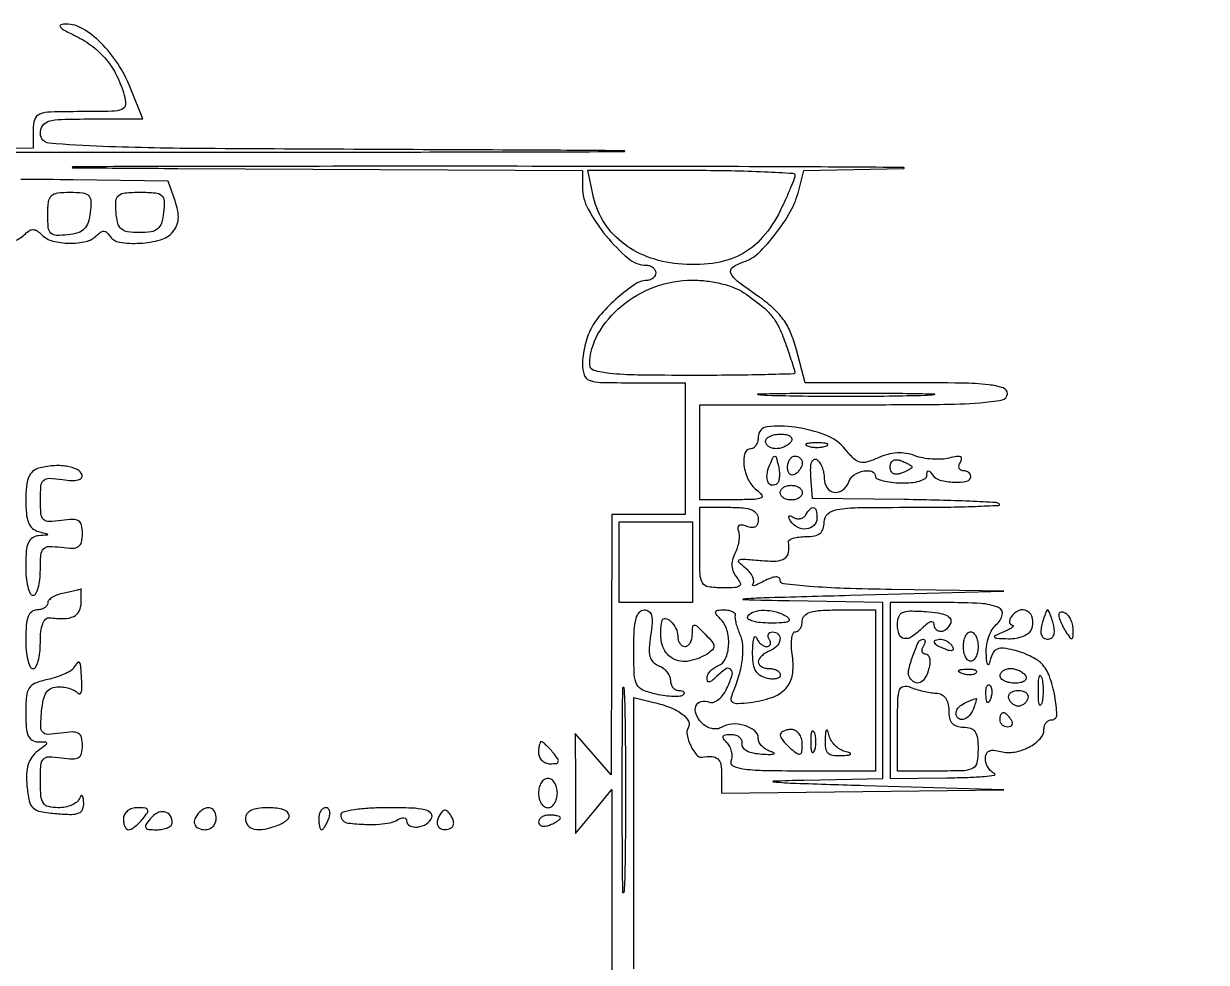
# Model space of a CAD drawing. Extents: x 23 to 255, y 40 to 184.
# Drawn here: x 138.64 to 152.29, y 148.46 to 159.3 of the extents above; entities that cross this region are included whole.
import ezdxf

# ---------------------------------------------------------------- set-up
doc = ezdxf.new("R2010")
doc.units = 0
doc.header["$MEASUREMENT"] = 0

msp = doc.modelspace()

# ---------------------------------------------------------------- linework, layer by layer
for points in [[(207.919475, 175.632891, 0.000007), (191.762556, 175.634099, 0.00002), (173.0434, 175.634494, 0.000013), (151.49745, 175.633531), (95.9364, 175.6296)], [(137.229205, 157.821132, 0.000216), (140.6052, 157.819778, 0.000182), (143.956262, 157.821099, 0.001307), (145.573467, 157.826552, 0.991955), (145.573483, 157.834049, 0.001536), (144.39105, 157.842439, -0.000407), (140.734282, 157.860126, -0.007167), (139.550372, 157.883789, -0.01407), (138.9298, 157.922598, -0.387921), (138.8286, 158.033408, -0.143404), (138.854995, 158.123546, -0.18285), (138.923956, 158.174822, -0.062882), (139.071191, 158.197384, -0.006614), (139.420115, 158.202), (140.01163, 158.202), (139.868933, 158.558635, 0.048459), (139.722622, 158.84143, 0.053783), (139.528892, 159.080139, 0.060871), (139.318797, 159.243189, 0.134293), (139.1247, 159.2972, 0.07327), (139.065392, 159.28873, 0.535892), (139.058414, 159.266073, 0.097819), (139.105463, 159.227191, 0.009451), (139.237735, 159.158879, -0.047444), (139.434876, 159.037293, -0.058875), (139.590228, 158.888132, -0.057438), (139.709309, 158.703715, -0.042169), (139.798392, 158.47695, -0.087078), (139.81113, 158.367934, -0.295375), (139.770801, 158.312833, -0.086174), (139.655198, 158.290284, -0.00518), (139.299601, 158.2866, 0.006269), (138.947097, 158.28218, 0.084518), (138.820942, 158.257432, 0.226564), (138.763396, 158.197229, 0.079477), (138.744, 158.07598), (138.744, 157.86536), (135.00045, 157.842427, 0.924117)], [(145.6812, 148.3884), (145.6812, 149.955112), (145.6812, 151.521824), (145.91385, 151.466247, -0.034209), (146.103938, 151.406844, -0.06723), (146.242278, 151.330273, -0.110883), (146.31267, 151.2484, -0.266786), (146.31019, 151.171284, 0.195981), (146.29652, 151.08995, 0.056428), (146.339085, 150.966994, 0.057358), (146.406047, 150.860331, 0.263484), (146.471355, 150.83422, -0.044665), (146.587092, 150.839506, -0.174891), (146.652221, 150.812741, -0.169093), (146.68654, 150.74986, -0.041166), (146.6964, 150.6303), (146.6964, 150.4188), (148.32495, 150.437119), (149.9535, 150.455437), (148.3461, 150.5034, -0.00085), (147.549847, 150.528514, -0.015364), (147.295479, 150.544805, -0.933085), (147.295826, 150.558427, -0.005897), (147.64815, 150.569681), (148.5576, 150.588), (148.5576, 151.6032), (148.5576, 152.6184), (147.47895, 152.636952, -0.002376), (146.948722, 152.648592, -0.941234), (146.9483, 152.661059, -0.016432), (147.182232, 152.675461, -0.000475), (148.1769, 152.703), (149.9535, 152.750497), (148.66335, 152.769048, -0.004852), (148.112656, 152.782312, -0.012073), (147.710405, 152.805641, -0.007356), (147.409235, 152.834882, -0.381921), (147.3732, 152.875177, 0.232724), (147.358808, 152.904422, 0.181017), (147.324462, 152.914972, 0.080482), (147.26577, 152.901802, 0.024599), (147.18285, 152.863717, -0.01267), (147.113315, 152.829749, -0.04525), (147.066667, 152.81332, -0.313342), (147.053677, 152.818197, -0.352479), (147.054635, 152.831226, 0.204538), (147.067119, 152.865679, 0.093525), (147.055414, 152.913021, 0.069425), (147.021644, 152.965997, 0.046397), (146.970035, 153.016234, -0.027522), (146.895687, 153.083337, -0.505514), (146.89988, 153.110249, -0.138751), (146.950384, 153.120719, -0.00547), (147.14055, 153.105036, 0.027726), (147.325871, 153.098031, 0.139822), (147.423987, 153.127898, 0.215505), (147.468308, 153.1966, 0.076404), (147.467818, 153.31635, -0.299249), (147.478846, 153.340719, -0.064902), (147.522871, 153.361162, -0.047809), (147.588958, 153.375216, -0.028507), (147.6693, 153.3798, 0.044917), (147.769362, 153.388807, 0.124434), (147.833213, 153.41787, 0.149477), (147.868739, 153.469877, 0.07578), (147.8808, 153.549, -0.214584), (147.922753, 153.642253, -0.141522), (148.030613, 153.693573, -0.037818), (148.268955, 153.71444, -0.002932), (148.9101, 153.7182, 0.003492), (149.302196, 153.720938, 0.006164), (149.625795, 153.729449, 0.002158), (149.895122, 153.74102, 0.651224), (149.901107, 153.756493, 0.185195), (149.865767, 153.772239, 0.001584), (149.563192, 153.787304, 0.005274), (149.212955, 153.799929, 0.003342), (148.80453, 153.807608), (147.746247, 153.82043), (147.727114, 154.071526, -0.025234), (147.72453, 154.172455, -0.075934), (147.736589, 154.240087, -0.184457), (147.761325, 154.269887, -0.273189), (147.794391, 154.269218, -0.109683), (147.827527, 154.236953, -0.050606), (147.855417, 154.183266, -0.046736), (147.874398, 154.118381, -0.047831), (147.8808, 154.051607, 0.147595), (147.91347, 153.943344, 0.216859), (147.996533, 153.891552, 0.202591), (148.0949, 153.918706, 0.134626), (148.165194, 154.0143, -0.155382), (148.228269, 154.09315, -0.099018), (148.337805, 154.138226, -0.136516), (148.433644, 154.130702, -0.315123), (148.473, 154.074457, 0.302774), (148.490598, 154.048061, 0.036988), (148.559979, 154.025003, 0.033859), (148.655618, 154.007676, 0.021224), (148.7691, 153.999824, 0.029153), (148.885131, 154.003498, 0.049396), (148.980527, 154.021711, 0.066258), (149.045487, 154.050696, 0.256745), (149.066495, 154.087717, -0.040018), (149.070201, 154.127226, -0.337848), (149.082516, 154.138599, -0.243076), (149.100976, 154.131164, -0.026406), (149.129945, 154.093702, 0.178175), (149.216781, 154.032661, 0.054362), (149.378133, 154.008039, 0.059058), (149.527128, 154.019258, 0.358711), (149.5728, 154.074729, 0.133764), (149.565895, 154.100077, 0.100481), (149.546482, 154.121674, 0.087379), (149.517443, 154.136206, 0.072548), (149.483207, 154.1412, -0.133224), (149.454061, 154.149106, -0.190361), (149.437711, 154.169966, -0.14289), (149.437561, 154.201644, -0.068717), (149.454136, 154.239126, 0.110418), (149.467935, 154.278941, 0.346515), (149.454029, 154.301448, 0.130671), (149.409061, 154.305522, 0.021567), (149.32315, 154.286972, -0.051134), (149.235103, 154.273341, -0.029962), (149.128337, 154.274247, -0.029709), (149.020507, 154.288103, -0.04406), (148.928885, 154.313979, 0.052395), (148.826857, 154.340971, 0.052468), (148.721495, 154.346148, 0.050528), (148.613841, 154.329137, 0.042485), (148.505027, 154.290326, -0.033626), (148.376475, 154.241894, -0.137504), (148.293894, 154.240261, -0.130706), (148.220163, 154.281838, -0.029195), (148.121987, 154.389568, 0.132142), (147.900818, 154.549938, 0.055769), (147.54271, 154.642597, 0.063746), (147.221718, 154.647235, 0.381528), (147.1194, 154.532664, -0.059553), (147.113107, 154.480017, -0.078438), (147.094549, 154.435439, -0.096778), (147.067068, 154.405583, -0.1598), (147.0348, 154.395, 0.333756), (146.964668, 154.342318, 0.10418), (146.954224, 154.202687, 0.078401), (147.003671, 154.036643, 0.119458), (147.09825, 153.920567, -0.061486), (147.16011, 153.860328, -0.489536), (147.152136, 153.826965, -0.099279), (147.077909, 153.809759, -0.005794), (146.84445, 153.805491), (146.4426, 153.8028), (146.4426, 154.3527), (146.4426, 154.9026), (148.2192, 154.9026, 0.002063), (149.212152, 154.906697, 0.015765), (149.67855, 154.925261, 0.028836), (149.937203, 154.958804, 0.360552), (149.9958, 155.0295, 0.323681), (149.947172, 155.096747, 0.052627), (149.780174, 155.13295, 0.023668), (149.467721, 155.152033, 0.003418), (148.828946, 155.1564), (147.662093, 155.1564), (147.560082, 155.537808, 0.033342), (147.493012, 155.734902, 0.056248), (147.40833, 155.88735, 0.055377), (147.290795, 156.018672, 0.031252), (147.122746, 156.151158, -0.011312), (146.877079, 156.329433, -0.129299), (146.80404, 156.422915, -0.361569), (146.824436, 156.491817, -0.070558), (146.950257, 156.552318, 0.114888), (147.120976, 156.65375, 0.036858), (147.319391, 156.874468, 0.037284), (147.491978, 157.135596, 0.066333), (147.586699, 157.374819), (147.644172, 157.605137), (148.798836, 157.631212, 0.984658), (148.798765, 157.641188, 0.001068), (147.526812, 157.64908, 0.000743), (145.497356, 157.65432, 0.000339), (142.8471, 157.655424, 0.00023), (140.288165, 157.653578, 0.002219), (139.201237, 157.647471, 0.990232), (139.201238, 157.639709, 0.001185), (140.41485, 157.630965), (145.089, 157.608367), (145.089, 157.416408, 0.125443), (145.154107, 157.160985, 0.046832), (145.362419, 156.851714, 0.04627), (145.617507, 156.593254, 0.169826), (145.82925, 156.512815, -0.078091), (145.869648, 156.50536, -0.088334), (145.903936, 156.485976, -0.097858), (145.92688, 156.457888, -0.123077), (145.935, 156.4254, -0.122987), (145.926882, 156.392894, -0.097625), (145.903936, 156.364758, -0.088152), (145.869648, 156.345299, -0.078052), (145.82925, 156.337758, 0.144305), (145.695745, 156.294197, 0.028825), (145.495543, 156.138928, 0.0314), (145.304564, 155.949973, 0.062862), (145.184459, 155.775312, 0.038274), (145.147863, 155.68883, 0.022649), (145.117041, 155.581043, 0.022581), (145.095912, 155.470026, 0.035745), (145.089, 155.373462, 0.077624), (145.10877, 155.246887, 0.231401), (145.167853, 155.185302, 0.082512), (145.298562, 155.160614, 0.005507), (145.6812, 155.1564), (146.2734, 155.1564), (146.2734, 154.395), (146.2734, 153.6336), (145.8504, 153.6336), (145.4274, 153.6336), (145.424727, 152.13195), (145.422053, 150.6303), (145.213227, 150.867668), (145.0044, 151.105035), (145.007442, 150.529268), (145.010485, 149.9535), (145.218522, 150.2073), (145.42656, 150.4611), (145.42698, 142.48755)], [(138.515936, 156.792917, 0.133638), (138.64248, 156.86532, -0.049631), (138.697702, 156.910546, -0.147822), (138.744, 156.92454, -0.147822), (138.790298, 156.910546, -0.049631), (138.84552, 156.86532, 0.133638), (138.972064, 156.792917, 0.059802), (139.163636, 156.766987, 0.059974), (139.354633, 156.787063, 0.141142), (139.478931, 156.855771, -0.047458), (139.52499, 156.893828, -0.150038), (139.562824, 156.905443, -0.181024), (139.596161, 156.892965, -0.075363), (139.627744, 156.855771, 0.218628), (139.742822, 156.779263, 0.052833), (139.977048, 156.76738, 0.052883), (140.216456, 156.80615, 0.154169), (140.355595, 156.895755, 0.070951), (140.401059, 156.969732, 0.082055), (140.421156, 157.049891, 0.069454), (140.415881, 157.142695, 0.035648), (140.385112, 157.255305), (140.305116, 157.4829), (139.207308, 157.498688, 0.004094), (138.603977, 157.502424, 0.024745)]]:
    msp.add_lwpolyline(points, format="xyb")
for points in [[(147.5424, 157.55191, -0.093201), (147.535355, 157.514443, -0.005585), (147.492261, 157.407453, -0.008223), (147.437097, 157.280711, -0.00597), (147.371715, 157.141433, -0.06668), (147.16991, 156.836085, -0.093703), (146.913878, 156.634586, -0.089149), (146.591891, 156.534248, -0.055068), (146.194294, 156.52859, -0.06607), (145.835995, 156.61163, -0.081492), (145.539183, 156.782487, -0.086442), (145.325242, 157.029684, -0.086247), (145.207273, 157.33485), (145.15245, 157.6098), (146.347425, 157.6098, -0.004541), (146.805629, 157.605639, -0.007561), (147.191376, 157.592795, -0.002283), (147.520266, 157.575356, -0.397459)], [(139.405269, 157.12335, -0.046929), (139.380528, 157.006322, -0.121406), (139.3362, 156.933, -0.121406), (139.262878, 156.888672, -0.046929), (139.14585, 156.863931, -0.032648), (139.013512, 156.857403, -0.194761), (138.951135, 156.883826, -0.173213), (138.92057, 156.948353, -0.024843), (138.9132, 157.096581, -0.029284), (138.921858, 157.244277, -0.168646), (138.9555, 157.3137, -0.168646), (139.024923, 157.347342, -0.029284), (139.172619, 157.356, -0.024843), (139.320847, 157.34863, -0.173213), (139.385374, 157.318065, -0.194761), (139.411797, 157.255688, -0.032648)], [(140.251269, 157.12335, -0.042034), (140.226497, 157.000246, -0.149279), (140.182946, 156.933623, -0.13967), (140.107693, 156.900204, -0.035108), (139.972501, 156.8907, -0.033676), (139.83621, 156.89989, -0.145206), (139.762944, 156.932877, -0.156143), (139.72247, 156.998956, -0.04079), (139.702619, 157.12335, -0.036553), (139.702133, 157.257108, -0.204245), (139.734032, 157.319538, -0.155849), (139.80718, 157.349286, -0.019263), (139.981388, 157.356, -0.018318), (140.157223, 157.349556, -0.160913), (140.228231, 157.320172, -0.211916), (140.25739, 157.258506, -0.034665)], [(146.952526, 156.196212, -0.016666), (147.157969, 156.043842, -0.055404), (147.277066, 155.925511, -0.061638), (147.36054, 155.79082, -0.024221), (147.442346, 155.587926, -0.002981), (147.480683, 155.475585, -0.004349), (147.513009, 155.376109, -0.002198), (147.53929, 155.291481, -0.074315), (147.5424, 155.270676, -0.406177), (147.530607, 155.258554, -0.000617), (147.194482, 155.249717, -0.003915), (146.812157, 155.243133, -0.002348), (146.358, 155.241, -0.003533), (145.724895, 155.245473, -0.022005), (145.401106, 155.264318, -0.043346), (145.221897, 155.298555, -0.335663), (145.1736, 155.362393, -0.130237), (145.26824, 155.719567, -0.090914), (145.537867, 156.040094, -0.084211), (145.925933, 156.263358, -0.088745), (146.358815, 156.3408, -0.030276), (146.526907, 156.330613, -0.029463), (146.694101, 156.300193, -0.031225), (146.842586, 156.254048, -0.060342)], [(149.04405, 155.00867, -0.004709), (148.630037, 155.000192, -0.002765), (148.1346, 154.997453, -0.002765), (147.639163, 155.000192, -0.004709), (147.22515, 155.00867, -0.030429), (147.116585, 155.018548, -0.913149), (147.117153, 155.027877, -0.006231), (147.482361, 155.034244, -0.001243), (148.1346, 155.035865, -0.001243), (148.786839, 155.034244, -0.006231), (149.152047, 155.027877, -0.913149), (149.152615, 155.018548, -0.030429)], [(147.5001, 154.4796, -0.08825), (147.471138, 154.447212, -0.053305), (147.427363, 154.419851, -0.051278), (147.376417, 154.401275, -0.061875), (147.325907, 154.395, -0.067639), (147.279309, 154.401333, -0.08433), (147.23981, 154.419851, -0.09965), (147.213396, 154.447339, -0.142666), (147.204, 154.4796, -0.195654), (147.217149, 154.511916, -0.086673), (147.255169, 154.539349, -0.066561), (147.311522, 154.557973, -0.0466), (147.378193, 154.5642, -0.047867), (147.441269, 154.558148, -0.104212), (147.485858, 154.539349, -0.181468), (147.505058, 154.511589, -0.202618)], [(147.90195, 154.423571, -0.057986), (147.853727, 154.410345, -0.037979), (147.7962, 154.405969, -0.037979), (147.738673, 154.410345, -0.057986), (147.69045, 154.423571, -0.174857), (147.672736, 154.439415, -0.447206), (147.677892, 154.453707, -0.078554), (147.720784, 154.463603, -0.017491), (147.7962, 154.466242, -0.017491), (147.871616, 154.463603, -0.078554), (147.914508, 154.453707, -0.447206), (147.919664, 154.439415, -0.174857)], [(138.80745, 154.168969, 0.120773), (138.738767, 154.130967, 0.110654), (138.692762, 154.064387, 0.071811), (138.667054, 153.959721, 0.024373), (138.6594, 153.8028, 0.024207), (138.667014, 153.64563, 0.072334), (138.692665, 153.541361, 0.112196), (138.738664, 153.475421, 0.121246), (138.80745, 153.438117, -0.001923), (138.906955, 153.411704, -0.339035), (138.9132, 153.403553, -0.392517), (138.906765, 153.396619, -0.002113), (138.80745, 153.389614, 0.129135), (138.736261, 153.365782, 0.148296), (138.690416, 153.310961, 0.081121), (138.666056, 153.211472, 0.019562), (138.6594, 153.0414, 0.023598), (138.665524, 152.911713, 0.037669), (138.684251, 152.802405, 0.04382), (138.711249, 152.724239, 0.295869), (138.744, 152.703, 0.275737), (138.776618, 152.722468, 0.053215), (138.803749, 152.788799, 0.043112), (138.822461, 152.883165, 0.027404), (138.8286, 152.995081, -0.018617), (138.835115, 153.16998, -0.170404), (138.865133, 153.238666, -0.209811), (138.928142, 153.265871, -0.029971), (139.071825, 153.25638, 0.02699), (139.202752, 153.246947, 0.148885), (139.269974, 153.266106, 0.198213), (139.304544, 153.31597, 0.053763), (139.31505, 153.413395, 0.052365), (139.304762, 153.511364, 0.203409), (139.270528, 153.560281, 0.151331), (139.203828, 153.577915, 0.025958), (139.071825, 153.565494, -0.028116), (138.928739, 153.552652, -0.20437), (138.865827, 153.577045, -0.180208), (138.835425, 153.641436, -0.021138), (138.8286, 153.8028, -0.021182), (138.835522, 153.966111, -0.187835), (138.866677, 154.029622, -0.200392), (138.931401, 154.05309, -0.024512), (139.084677, 154.03822, 0.024759), (139.190863, 154.027971, 0.070264), (139.26475, 154.034906, 0.149652), (139.303242, 154.05751, 0.271461), (139.310701, 154.092068, 0.209403), (139.254063, 154.155303, 0.069085), (139.131814, 154.191729, 0.057133), (138.973763, 154.197658, 0.047119)], [(147.338378, 153.993578, -0.220948), (147.280034, 153.972249, -0.276564), (147.234122, 154.005308, -0.130073), (147.220727, 154.0949, -0.074943), (147.248941, 154.201001, -0.006675), (147.292683, 154.298206, -0.299388), (147.310654, 154.309293, -0.331063), (147.326466, 154.296807, -0.007526), (147.351471, 154.198028, -0.03472), (147.36184, 154.135166, -0.039523), (147.362758, 154.074169, -0.043304), (147.355041, 154.023281, -0.13795)], [(147.627, 154.230793, -0.089642), (147.620799, 154.196481, -0.053229), (147.602149, 154.159211, -0.051032), (147.574761, 154.124805, -0.06081), (147.5424, 154.0989, -0.139169), (147.510282, 154.089768, -0.191142), (147.482651, 154.100717, -0.138808), (147.463998, 154.131839, -0.066118), (147.4578, 154.178507, -0.062283), (147.464106, 154.228938, -0.080552), (147.482651, 154.271656, -0.097988), (147.510135, 154.300246, -0.153634), (147.5424, 154.3104, -0.092995), (147.574695, 154.304341, -0.096318), (147.602149, 154.287015, -0.099231), (147.620523, 154.261167, -0.105429)], [(148.896, 154.1835, -0.247326), (148.889728, 154.171595, -0.019892), (148.858723, 154.152106, -0.023203), (148.817723, 154.131021, -0.015549), (148.7691, 154.110606, -0.074756), (148.717435, 154.099206, -0.14841), (148.676953, 154.108545, -0.165571), (148.651319, 154.1377, -0.098585), (148.6422, 154.1835, -0.098585), (148.651319, 154.2293, -0.165571), (148.676953, 154.258455, -0.14841), (148.717435, 154.267794, -0.074756), (148.7691, 154.256394, -0.015549), (148.817723, 154.235979, -0.023203), (148.858723, 154.214894, -0.019892), (148.889728, 154.195405, -0.247326)], [(147.627, 153.8874, -0.148195), (147.617223, 153.855137, -0.098894), (147.589723, 153.827651, -0.082425), (147.548614, 153.809119, -0.064853), (147.5001, 153.8028, -0.064853), (147.451586, 153.809119, -0.082425), (147.410477, 153.827651, -0.098894), (147.382977, 153.855137, -0.148195), (147.3732, 153.8874, -0.148195), (147.382977, 153.919663, -0.098894), (147.410477, 153.947149, -0.082425), (147.451586, 153.965681, -0.064853), (147.5001, 153.972, -0.064853), (147.548614, 153.965681, -0.082425), (147.589723, 153.947149, -0.098894), (147.617223, 153.919663, -0.148195)], [(147.1194, 153.582249, -0.076841), (147.110824, 153.526772, -0.17709), (147.085406, 153.493839, -0.167012), (147.04351, 153.483942, -0.066953), (146.985431, 153.497706, 0.043082), (146.929979, 153.51367, 0.179281), (146.896202, 153.508198, 0.268481), (146.882352, 153.484602, 0.087847), (146.889399, 153.443308, -0.086267), (146.898354, 153.39181, -0.039339), (146.892975, 153.323503, -0.037425), (146.875742, 153.250575, -0.042216), (146.848297, 153.184042, 0.057706), (146.820165, 153.109376, 0.081212), (146.814277, 153.038585, 0.084723), (146.831185, 152.971845, 0.068998), (146.870088, 152.909092, -0.059804), (146.911002, 152.845716, -0.360795), (146.902408, 152.810404, -0.14779), (146.849599, 152.791361, -0.013161), (146.706759, 152.7876, -0.037082), (146.543172, 152.799749, -0.230505), (146.475757, 152.846004, -0.121778), (146.447441, 152.946758, -0.007905), (146.4426, 153.2529), (146.4426, 153.7182), (146.781, 153.7182, -0.019442), (146.946414, 153.711766, -0.076211), (147.045605, 153.688553, -0.145092), (147.099227, 153.646055, -0.154318)], [(147.7962, 153.5913, -0.197948), (147.761929, 153.508125, -0.175086), (147.676791, 153.467789, -0.144169), (147.571993, 153.488005, -0.1359), (147.492021, 153.562071, -0.029587), (147.471761, 153.599655, -0.279645), (147.473689, 153.617094, -0.343373), (147.488879, 153.621035, -0.036486), (147.523483, 153.602991, 0.092519), (147.56258, 153.587869, 0.096172), (147.603944, 153.588167, 0.09932), (147.641141, 153.60376, 0.105964), (147.668447, 153.63222, -0.044417), (147.720762, 153.702141, -0.295597), (147.76079, 153.712997, -0.280536), (147.788723, 153.680748, -0.041723)], [(139.10355, 152.727895, 0.037644), (139.030683, 152.708078, 0.051079), (138.969115, 152.678879, 0.061974), (138.926655, 152.645329, 0.197067), (138.9132, 152.612516, -0.158446), (138.903441, 152.582493, -0.09706), (138.875923, 152.556923, -0.078901), (138.834829, 152.539658, -0.060137), (138.7863, 152.5338, 0.176579), (138.728362, 152.51268, 0.128937), (138.688481, 152.45625, 0.069535), (138.665879, 152.35514, 0.020272), (138.6594, 152.1954, 0.023598), (138.665524, 152.065713, 0.037669), (138.684251, 151.956405, 0.04382), (138.711249, 151.878239, 0.295869), (138.744, 151.857, 0.279444), (138.77664, 151.876787, 0.051494), (138.803749, 151.945069, 0.042103), (138.822464, 152.041928, 0.026686), (138.8286, 152.156809, -0.025658), (138.83512, 152.283776, -0.06295), (138.856241, 152.374663, -0.106939), (138.889996, 152.427657, -0.234068), (138.93435, 152.442885, 0.035569), (139.103051, 152.433085, 0.109055), (139.213885, 152.459076, 0.16602), (139.276864, 152.520959, 0.11681), (139.299943, 152.6184, 0.001676), (139.299728, 152.682509, 0.003113), (139.299055, 152.734513, 0.001546), (139.298133, 152.775938, 0.86816), (139.296921, 152.776079, -0.270857), (139.291453, 152.770612, -0.003017), (139.238872, 152.757173, -0.008296), (139.176738, 152.74278, -0.005186)], [(148.6422, 151.6032), (148.6422, 150.588), (149.29785, 150.594679, 0.006251), (149.542385, 150.600228, 0.013579), (149.729839, 150.611931, 0.020273), (149.845942, 150.627115, 0.755278), (149.84775, 150.644029, -0.094091), (149.807314, 150.670013, -0.065535), (149.773064, 150.71227, -0.063374), (149.749898, 150.763638, -0.074408), (149.742, 150.816417, -0.10098), (149.753254, 150.871573, -0.185669), (149.784697, 150.904018, -0.131257), (149.839194, 150.913536, -0.041939), (149.920948, 150.899338, 0.107066), (150.078812, 150.892631, 0.077329), (150.246279, 150.949099, 0.08485), (150.374614, 151.046429, 0.190413), (150.4188, 151.15825, -0.084376), (150.425716, 151.19894, -0.09324), (150.445626, 151.233501, -0.100476), (150.475288, 151.256614, -0.115926), (150.510122, 151.2648, 0.419902), (150.566357, 151.322135, 0.041172), (150.544559, 151.535768, 0.041256), (150.481167, 151.768031, 0.105805), (150.389153, 151.914883, 0.062903), (150.336218, 151.957218, 0.024981), (150.25436, 152.001832, 0.024245), (150.160146, 152.041729, 0.02797), (150.066852, 152.070196, 0.031962), (149.952382, 152.090594, 0.118984), (149.880259, 152.081574, 0.163659), (149.833164, 152.043043, 0.077163), (149.801716, 151.970013, -0.021238), (149.782324, 151.906212, -0.600697), (149.768799, 151.904149, -0.142863), (149.757866, 151.933504, -0.007149), (149.751814, 152.036991, -0.052051), (149.757377, 152.129772, -0.044422), (149.781886, 152.224694, -0.046569), (149.820401, 152.307677, -0.08784), (149.867969, 152.363827, 0.163514), (149.937411, 152.476103, 0.364187), (149.895143, 152.559569, 0.087665), (149.690742, 152.607135, 0.013439), (149.271707, 152.6184), (148.6422, 152.6184)], [(145.876555, 152.239199, 0.023364), (145.859673, 152.091952, 0.080341), (145.868567, 151.996483, 0.128), (145.903539, 151.933647, 0.110931), (145.966474, 151.891748, -0.068657), (146.019128, 151.862742, -0.062907), (146.063743, 151.819804, -0.066725), (146.093951, 151.770049, -0.103465), (146.1042, 151.721049, 0.082365), (146.111665, 151.676039, 0.092383), (146.133193, 151.637818, 0.100638), (146.165254, 151.612261, 0.118651), (146.2029, 151.6032, -0.050651), (146.237343, 151.599702, -0.151964), (146.257816, 151.58841, -0.259887), (146.26214, 151.57193, -0.134165), (146.251249, 151.552849, -0.176141), (146.216461, 151.536612, -0.02742), (146.139359, 151.534054, -0.027702), (146.044237, 151.541399, -0.020942), (145.941049, 151.559571, -0.042591), (145.786732, 151.607533, -0.181337), (145.716967, 151.671909, -0.106739), (145.687181, 151.78659, -0.01036), (145.6812, 152.075222, -0.012837), (145.686935, 152.298559, -0.052002), (145.707957, 152.432877, -0.107201), (145.745765, 152.506802, -0.224791), (145.802781, 152.5338, -0.161581), (145.856757, 152.51589, -0.172851), (145.887517, 152.469718, -0.082735), (145.894421, 152.383901, -0.019017)], [(146.1888, 152.232707, 0.067639), (146.195133, 152.186109, 0.08433), (146.213651, 152.14661, 0.09965), (146.241139, 152.120196, 0.142666), (146.2734, 152.1108, 0.167478), (146.305675, 152.121923, 0.095027), (146.333149, 152.153402, 0.075828), (146.351723, 152.200354, 0.056395), (146.358, 152.255829, -0.021524), (146.361656, 152.340711, -0.39518), (146.380037, 152.357228, -0.186188), (146.412111, 152.344087, -0.007136), (146.50605, 152.252769, -0.020049), (146.585699, 152.166441, -0.15439), (146.606801, 152.116352, -0.229779), (146.590917, 152.074071, -0.049004), (146.5272, 152.024436, -0.105778), (146.296742, 151.939503, -0.198646), (146.107591, 151.987773, -0.191247), (146.003044, 152.157981, -0.098536), (146.009025, 152.411893, -0.410881), (146.045874, 152.43557, -0.14479), (146.106979, 152.402491, -0.078081), (146.16784, 152.319227, -0.1194)], [(146.852169, 152.47035, 0.089542), (146.851147, 152.436271, 0.022617), (146.861872, 152.381634, 0.022344), (146.880046, 152.319314, 0.020907), (146.904062, 152.257439, -0.084897), (146.935977, 152.128505, -0.047377), (146.932504, 151.966375, -0.040944), (146.89538, 151.781283, -0.029573), (146.825368, 151.582676, 0.062831), (146.804, 151.506225, 0.305983), (146.822447, 151.467725, 0.147227), (146.881398, 151.45344, 0.015328), (147.024954, 151.465709, 0.05316), (147.277544, 151.522758, 0.126314), (147.437508, 151.62748, 0.145862), (147.513734, 151.785212, 0.080515), (147.513693, 152.001126, -0.026273), (147.502065, 152.108027, -0.044334), (147.50502, 152.198081, -0.058604), (147.520301, 152.260934, -0.313515), (147.547719, 152.28, 0.157411), (147.577957, 152.289762, 0.097269), (147.603711, 152.317277, 0.079256), (147.621098, 152.358373, 0.060589), (147.627, 152.4069, -0.200296), (147.651962, 152.466713, -0.122766), (147.71865, 152.506305, -0.058865), (147.841843, 152.527942, -0.014068), (148.05, 152.5338), (148.473, 152.5338), (148.473, 151.6032), (148.473, 150.6726), (147.617949, 150.6726, -0.004864), (147.167826, 150.676979, -0.030872), (146.939839, 150.695527, -0.084682), (146.829639, 150.731054, -0.381085), (146.807638, 150.789191, 0.087391), (146.817682, 150.840841, 0.062739), (146.811356, 150.899413, 0.061633), (146.790422, 150.955709, 0.07672), (146.757469, 151.000691, -0.038396), (146.717919, 151.046831, -0.284238), (146.71576, 151.07445, -0.247448), (146.740115, 151.091465, -0.031171), (146.80638, 151.0956, -0.073975), (146.859753, 151.08766, -0.104401), (146.90174, 151.064536, -0.125581), (146.925777, 151.030106, -0.140163), (146.92905, 150.98985, 0.216776), (146.939263, 150.946145, 0.109173), (146.983602, 150.909039, 0.070262), (147.05979, 150.882171, 0.034772), (147.1617, 150.868928, 0.01035), (147.252386, 150.865389, 0.067959), (147.297457, 150.870704, 0.652192), (147.299262, 150.881758, 0.074416), (147.26745, 150.896281, -0.06477), (147.210851, 150.920818, -0.06624), (147.16289, 150.958871, -0.072957), (147.130461, 151.004089, -0.119689), (147.1194, 151.049636, 0.226075), (147.077772, 151.136997, 0.097989), (146.961125, 151.198631, 0.086226), (146.815121, 151.216045, 0.125721), (146.692045, 151.177508, -0.112589), (146.641041, 151.160076, -0.082964), (146.581257, 151.163694, -0.074712), (146.520223, 151.187728, -0.065372), (146.465786, 151.229529, -0.101142), (146.40018, 151.328839, -0.188738), (146.399314, 151.423814, -0.250665), (146.459655, 151.47627, -0.148786), (146.55714, 151.469336, 0.184368), (146.606401, 151.469249, 0.083453), (146.662975, 151.502351, 0.065379), (146.718443, 151.562576, 0.046586), (146.764117, 151.642231, 0.034594), (146.817823, 151.785622, 0.299351), (146.799094, 151.847812, 0.34416), (146.739081, 151.849831, 0.039045), (146.62872, 151.75548, -0.027429), (146.583071, 151.714583, -0.147758), (146.552491, 151.702286, -0.323472), (146.53407, 151.713247, -0.102436), (146.5272, 151.746429, -0.118445), (146.536565, 151.785407, -0.065255), (146.564477, 151.826039, -0.059337), (146.605574, 151.862086, -0.058839), (146.6541, 151.887594, 0.202102), (146.740923, 151.970985, 0.090285), (146.77721, 152.128341, 0.082742), (146.756506, 152.302171, 0.126098), (146.67948, 152.43228, -0.02847), (146.633012, 152.484364, -0.273085), (146.629073, 152.51265, -0.272121), (146.65194, 152.529841, -0.028321), (146.72178, 152.5338, -0.042621), (146.775893, 152.529179, -0.070744), (146.819408, 152.515162, -0.103584), (146.846044, 152.494518, -0.232468)], [(147.449104, 152.456365, -0.164621), (147.47485, 152.424529, -0.407977), (147.46373, 152.399696, -0.081157), (147.39591, 152.385021, -0.012783), (147.25899, 152.38152, -0.02343), (147.14397, 152.386913, -0.047504), (147.055063, 152.403886, -0.082768), (147.003662, 152.428635, -0.396654), (146.997729, 152.45766, -0.181651), (147.067884, 152.511865, -0.075474), (147.18819, 152.529776, -0.0668), (147.32609, 152.510867, -0.07383)], [(149.341402, 152.38575, -0.108098), (149.293609, 152.312984, -0.175677), (149.227039, 152.282736, -0.247396), (149.172584, 152.30617, -0.171496), (149.1498, 152.370643, 0.262054), (149.137551, 152.392408, 0.216722), (149.110748, 152.395607, 0.08714), (149.067999, 152.373249, 0.032428), (149.016857, 152.328343, -0.042636), (148.893969, 152.224799, -0.188756), (148.803855, 152.202571, -0.284037), (148.746469, 152.249432, -0.083321), (148.7268, 152.366644, -0.084089), (148.7418, 152.455204, -0.205502), (148.785541, 152.503019, -0.108044), (148.873238, 152.521642, -0.016174), (149.054353, 152.514694, -0.020802), (149.198597, 152.498428, -0.067177), (149.290888, 152.471084, -0.139762), (149.335996, 152.433097, -0.244435)], [(150.0381, 152.4492, 0.062574), (150.023102, 152.416375, 0.120626), (150.021278, 152.387705, 0.171694), (150.032568, 152.367833, 0.158152), (150.054257, 152.358654, -0.429987), (150.062022, 152.348892, -0.194335), (150.052892, 152.333097, -0.048022), (150.014127, 152.308421, -0.016256), (149.9535, 152.28, 0.007564), (149.852877, 152.234945, 0.464615), (149.848329, 152.218175, 0.23481), (149.870099, 152.206156, 0.00415), (150.007899, 152.201346, 0.049973), (150.096805, 152.207873, 0.055905), (150.179188, 152.231994, 0.063714), (150.243293, 152.269021, 0.139227), (150.27702, 152.314029, 0.142474), (150.287179, 152.435614, 0.217394), (150.225996, 152.519916, 0.234071), (150.126555, 152.52539, 0.154296)], [(150.394287, 152.3646, 0.048265), (150.382883, 152.293626, 0.11018), (150.391296, 152.240346, 0.159863), (150.418422, 152.207687, 0.141083), (150.4611, 152.1954, 0.141083), (150.503778, 152.207687, 0.159863), (150.530904, 152.240346, 0.11018), (150.539317, 152.293626, 0.048265), (150.527913, 152.3646, 0.011694), (150.509323, 152.429452, 0.018384), (150.490035, 152.484097, 0.012941), (150.471843, 152.526892, 0.293778), (150.4611, 152.5338, 0.293778), (150.450357, 152.526892, 0.012941), (150.432165, 152.484097, 0.018384), (150.412877, 152.429452, 0.011694)], [(150.589295, 152.475343, 0.074451), (150.595171, 152.440606, 0.021733), (150.614301, 152.389728, 0.021318), (150.641115, 152.333607, 0.021347), (150.6726, 152.28, 0.010223), (150.72077, 152.208703, 0.295079), (150.740337, 152.200836, 0.343021), (150.753224, 152.21558, 0.012098), (150.755905, 152.296157, 0.053738), (150.750125, 152.354757, 0.049393), (150.731968, 152.41255, 0.052761), (150.704919, 152.461076, 0.101161), (150.6726, 152.4915, 0.058538), (150.64027, 152.506587, 0.128516), (150.613232, 152.508322, 0.195945), (150.595817, 152.496948, 0.157323)], [(147.216043, 152.1108, 0.121914), (147.243269, 152.117539, 0.187673), (147.25898, 152.135651, 0.151112), (147.260173, 152.163041, 0.074422), (147.2463, 152.1954, -0.082592), (147.233059, 152.227726, -0.161196), (147.235691, 152.255149, -0.182303), (147.253579, 152.273377, -0.108972), (147.283607, 152.28, -0.199528), (147.349784, 152.252497, -0.241709), (147.369966, 152.189213, -0.155236), (147.3301, 152.111432, -0.106083), (147.2463, 152.056794, 0.048303), (147.197757, 152.032565, 0.053891), (147.156677, 152.00021, 0.061199), (147.12859, 151.965027, 0.13875), (147.1194, 151.932549, 0.164455), (147.129142, 151.90373, 0.095748), (147.156677, 151.879192, 0.076852), (147.197764, 151.862611, 0.057609), (147.2463, 151.857, -0.058511), (147.294834, 151.851301, -0.077596), (147.335923, 151.834475, -0.096244), (147.363451, 151.809569, -0.162267), (147.3732, 151.78032, -0.236373), (147.360281, 151.75452, -0.109744), (147.325229, 151.73871, -0.072845), (147.272461, 151.735557, -0.042533), (147.209895, 151.746346, -0.0912), (147.134132, 151.781798, -0.122001), (147.084939, 151.839214, -0.090558), (147.059293, 151.92675, -0.033489), (147.054467, 152.055675, -0.013037), (147.059817, 152.151804, -0.045567), (147.070481, 152.212915, -0.296393), (147.083985, 152.225017, -0.365213), (147.097922, 152.21655, 0.065181), (147.117687, 152.17612, 0.064013), (147.147296, 152.141864, 0.069542), (147.181829, 152.118675, 0.113603)], [(149.0229, 152.1108, 0.073441), (149.008951, 152.078437, 0.14977), (149.009965, 152.051051, 0.188214), (149.025407, 152.032954, 0.123706), (149.052287, 152.0262, -0.230584), (149.079847, 152.012776, -0.112121), (149.096971, 151.976497, -0.074735), (149.100722, 151.921819, -0.043798), (149.089713, 151.857, -0.062901), (149.047718, 151.752288, -0.155637), (148.988172, 151.696263, -0.237606), (148.924802, 151.697556, -0.138801), (148.868626, 151.75125, -0.190823), (148.855461, 151.835486, -0.029203), (148.903363, 152.001777, -0.027001), (148.96892, 152.15998, -0.288628), (149.025167, 152.1954, -0.237484), (149.039581, 152.188144, -0.167779), (149.045134, 152.170549, -0.090329), (149.039405, 152.143264, -0.041636)], [(149.360701, 152.111769, -0.1144), (149.370343, 152.083226, -0.32948), (149.360245, 152.066327, -0.155351), (149.330143, 152.06369, -0.036408), (149.281094, 152.07852, -0.029964), (149.190411, 152.119706, -0.168622), (149.154655, 152.158051, -0.444011), (149.166868, 152.185445, -0.079093), (149.229407, 152.1954, -0.088797), (149.263676, 152.189266, -0.053277), (149.300813, 152.170833, -0.051183), (149.335026, 152.143759, -0.061454)], [(149.6574, 152.1108, -0.048028), (149.651166, 152.046046, -0.068025), (149.632549, 151.991302, -0.088204), (149.605107, 151.954415, -0.191087), (149.5728, 151.9416, -0.191087), (149.540493, 151.954415, -0.088204), (149.513051, 151.991302, -0.068025), (149.494434, 152.046046, -0.048028), (149.4882, 152.1108, -0.048028), (149.494434, 152.175554, -0.068025), (149.513051, 152.230298, -0.088204), (149.540493, 152.267185, -0.191087), (149.5728, 152.28, -0.191087), (149.605107, 152.267185, -0.088204), (149.632549, 152.230298, -0.068025), (149.651166, 152.175554, -0.048028)], [(139.213323, 151.863509, -0.122871), (139.178736, 151.829789, -0.027635), (139.104968, 151.792045, -0.027053), (139.012558, 151.756883, -0.023326), (138.91223, 151.729887, 0.039435), (138.770178, 151.686717, 0.155865), (138.700213, 151.629779, 0.12406), (138.667549, 151.534909, 0.021187), (138.6594, 151.342678, 0.01957), (138.665876, 151.177278, 0.082428), (138.689673, 151.081182, 0.155851), (138.734161, 151.030094, 0.137133), (138.80247, 151.011, -0.014522), (138.886549, 151.008558, -0.414994), (138.899622, 150.993831, -0.216382), (138.887054, 150.970093, -0.006572), (138.795811, 150.901516, 0.081825), (138.729772, 150.834242, 0.079739), (138.688088, 150.748761, 0.064617), (138.669813, 150.639358, 0.032835), (138.673891, 150.499666, 0.028477), (138.700088, 150.328383, 0.155357), (138.74585, 150.247891, 0.143585), (138.831731, 150.205303, 0.023147), (139.01895, 150.181043, 0.016919), (139.18802, 150.172796, 0.101043), (139.274293, 150.189075, 0.204376), (139.316768, 150.232037, 0.105408), (139.329521, 150.307943, 0.022163), (139.324536, 150.364512, 0.169922), (139.312671, 150.387936, 0.453685), (139.297584, 150.386628, 0.062313), (139.280171, 150.35535, -0.136586), (139.249037, 150.314819, -0.060057), (139.189977, 150.280664, -0.053115), (139.114422, 150.257439, -0.048059), (139.03305, 150.2496, -0.056158), (138.922461, 150.26206, -0.191524), (138.863895, 150.302374, -0.127941), (138.835498, 150.383953, -0.020121), (138.8286, 150.555302, -0.016333), (138.834681, 150.741427, -0.168555), (138.864108, 150.811164, -0.219565), (138.92642, 150.837896, -0.029687), (139.071825, 150.825306, 0.025979), (139.202041, 150.813058, 0.14463), (139.269392, 150.829929, 0.203418), (139.304209, 150.877013, 0.058911), (139.31505, 150.9687, 0.059476), (139.304051, 151.060838, 0.206366), (139.268773, 151.107764, 0.142636), (139.20021, 151.124236, 0.02454), (139.065681, 151.111192, -0.023363), (138.913646, 151.096089, -0.227428), (138.855575, 151.120297, -0.192013), (138.832517, 151.183624, -0.016277), (138.843606, 151.360046, -0.027625), (138.865098, 151.501709, -0.099596), (138.900849, 151.585257, -0.149728), (138.956993, 151.6298, -0.09363), (139.0401, 151.6455, -0.040975), (139.108927, 151.63985, -0.041091), (139.175844, 151.623052, -0.044341), (139.231467, 151.598432, -0.110187), (139.264608, 151.569081, 0.341738), (139.283838, 151.563432, 0.234016), (139.299848, 151.581031, 0.063278), (139.308221, 151.635686, 0.020886), (139.306908, 151.717072, 0.004952), (139.29565, 151.882846, 0.123358), (139.281233, 151.925891, 0.511122), (139.258613, 151.927185, 0.032345)], [(149.634488, 151.805888, -0.126455), (149.606829, 151.789539, -0.060344), (149.565772, 151.782842, -0.05415), (149.518603, 151.786008, -0.051402), (149.472338, 151.799209, -0.054073), (149.437087, 151.817952, -0.470617), (149.435628, 151.83337, -0.168741), (149.460311, 151.845326, -0.018894), (149.52345, 151.850321, -0.028489), (149.582347, 151.849391, -0.077125), (149.622954, 151.840024, -0.208169), (149.638397, 151.824403, -0.296942)], [(150.2073, 151.7724, -0.202618), (150.212258, 151.740411, -0.181468), (150.193058, 151.712651, -0.104212), (150.148469, 151.693852, -0.047867), (150.085393, 151.6878, -0.0466), (150.018722, 151.694027, -0.066561), (149.962369, 151.712651, -0.086673), (149.924349, 151.740084, -0.195654), (149.9112, 151.7724, -0.142666), (149.920596, 151.804661, -0.09965), (149.94701, 151.832149, -0.08433), (149.986509, 151.850667, -0.067639), (150.033107, 151.857, -0.061875), (150.083617, 151.850725, -0.051278), (150.134563, 151.832149, -0.053305), (150.178338, 151.804788, -0.08825)], [(150.392517, 151.45515, -0.161593), (150.378278, 151.433227, -0.542911), (150.365192, 151.437569, -0.052887), (150.356172, 151.497282, -0.011065), (150.353827, 151.6032, -0.011065), (150.356172, 151.709118, -0.052887), (150.365192, 151.768831, -0.542911), (150.378278, 151.773173, -0.161593), (150.392517, 151.75125, -0.039571), (150.404548, 151.683801, -0.024357), (150.408476, 151.6032, -0.024357), (150.404548, 151.522599, -0.039571)], [(145.575157, 149.377525, -0.03157), (145.565555, 149.269779, -0.915462), (145.556418, 149.270362, -0.005066), (145.550242, 149.702252, -0.001052), (145.548679, 150.4611, -0.001032), (145.550277, 151.21918, -0.005396), (145.556523, 151.636519, -0.934674), (145.565586, 151.636897, -0.021209), (145.575251, 151.492525, -0.003803), (145.583491, 151.002852, -0.002316), (145.586145, 150.424269, -0.002321), (145.583457, 149.850639, -0.004107)], [(149.17095, 151.572842, -0.100914), (149.234092, 151.557325, -0.123039), (149.281012, 151.518839, -0.103693), (149.309545, 151.457005, -0.056481), (149.319, 151.373571, 0.054343), (149.328672, 151.284844, 0.12608), (149.358656, 151.225521, 0.140063), (149.411034, 151.191678, 0.073968), (149.4882, 151.1802, -0.081208), (149.570712, 151.16671, -0.166173), (149.62215, 151.127325, -0.116834), (149.649595, 151.053378, -0.030703), (149.6574, 150.9264, -0.041432), (149.644535, 150.771409, -0.230406), (149.597475, 150.705286, -0.11737), (149.495179, 150.677451, -0.008002), (149.1921, 150.6726), (148.7268, 150.6726), (148.7268, 151.189251, -0.006649), (148.730803, 151.490294, -0.072436), (148.751408, 151.60946, -0.271171), (148.797645, 151.650454, -0.15149), (148.87485, 151.642322, 0.026706), (148.942304, 151.617528, 0.017091), (149.0229, 151.595686, 0.017174), (149.103562, 151.579659, 0.030501)], [(149.799791, 151.502737, -0.054073), (149.781048, 151.467487, -0.470617), (149.76563, 151.466028, -0.168741), (149.753674, 151.490711, -0.018894), (149.748679, 151.55385, -0.028489), (149.749609, 151.612747, -0.077125), (149.758976, 151.653354, -0.208169), (149.774597, 151.668797, -0.296942), (149.793113, 151.664887, -0.126455), (149.809461, 151.637229, -0.060344), (149.816158, 151.596172, -0.05415), (149.812992, 151.549003, -0.051402)], [(150.233385, 151.512255, -0.073624), (150.215782, 151.477492, -0.066918), (150.188366, 151.448025, -0.070382), (150.15569, 151.428113, -0.102038), (150.1227, 151.42131, -0.102038), (150.08971, 151.428113, -0.070382), (150.057034, 151.448025, -0.066918), (150.029618, 151.477492, -0.073624), (150.012015, 151.512255, -0.159683), (150.01184, 151.546812, -0.143818), (150.032024, 151.576485, -0.107546), (150.071007, 151.596461, -0.064908), (150.1227, 151.6032, -0.064908), (150.174393, 151.596461, -0.107546), (150.213376, 151.576485, -0.143818), (150.23356, 151.546812, -0.159683)], [(149.603394, 151.3917, -0.092347), (149.55314, 151.309841, -0.149572), (149.4836, 151.268241, -0.260879), (149.428227, 151.283461, -0.200678), (149.4036, 151.34235, -0.143037), (149.416862, 151.387759, -0.092057), (149.454583, 151.428098, -0.055282), (149.522849, 151.467626, -0.016966), (149.633595, 151.511921, -0.573397), (149.638322, 151.507982, -0.020241), (149.632352, 151.479361, -0.019781), (149.620772, 151.439932, -0.010294)], [(150.0381, 151.2648, -0.082592), (150.051341, 151.232474, -0.161196), (150.048709, 151.205051, -0.182303), (150.030821, 151.186823, -0.108972), (150.000793, 151.1802, -0.093332), (149.966593, 151.18664, -0.09642), (149.937518, 151.205051, -0.099167), (149.918058, 151.23252, -0.105053), (149.9112, 151.2648, -0.042167), (149.913936, 151.297189, -0.061769), (149.922159, 151.324549, -0.081139), (149.934241, 151.343101, -0.210953), (149.948507, 151.3494, -0.151918), (149.966335, 151.343855, -0.038439), (149.990214, 151.324549, -0.035638), (150.015343, 151.297183, -0.029505)], [(147.3732, 151.091859, 0.132905), (147.381314, 151.061871, 0.031446), (147.410477, 151.018447, 0.030189), (147.451525, 150.971135, 0.025778), (147.5001, 150.9264, 0.025052), (147.569236, 150.874642, 0.264713), (147.603091, 150.872098, 0.263084), (147.622701, 150.899934, 0.024807), (147.627, 150.986541, 0.075115), (147.617449, 151.049759, 0.088825), (147.589723, 151.103396, 0.100696), (147.548494, 151.139253, 0.129492), (147.5001, 151.152, 0.045432), (147.451526, 151.147577, 0.065335), (147.410477, 151.134334, 0.085332), (147.382749, 151.114838, 0.199516)], [(147.724958, 151.011, 0.017491), (147.727597, 150.935584, 0.078554), (147.737493, 150.892692, 0.447206), (147.751785, 150.887536, 0.174857), (147.767629, 150.90525, 0.057986), (147.780855, 150.953473, 0.037979), (147.785231, 151.011, 0.037979), (147.780855, 151.068527, 0.057986), (147.767629, 151.11675, 0.174857), (147.751785, 151.134464, 0.447206), (147.737493, 151.129308, 0.078554), (147.727597, 151.086416, 0.017491)], [(147.890614, 151.03215, 0.050746), (147.895259, 150.939135, 0.159866), (147.9231, 150.8841, 0.159866), (147.978135, 150.856259, 0.050746), (148.07115, 150.851614, 0.007367), (148.160975, 150.857573, 0.177948), (148.183431, 150.867958, 0.556128), (148.180493, 150.880526, 0.017026), (148.118652, 150.899115, -0.076457), (148.061213, 150.924119, -0.05561), (148.006694, 150.967694, -0.05561), (147.963119, 151.022213, -0.076457), (147.938115, 151.079652, 0.017026), (147.919526, 151.141493, 0.556128), (147.906958, 151.144431, 0.177948), (147.896573, 151.121975, 0.007367)], [(144.5814, 150.8841, 0.107348), (144.591916, 150.835684, 0.099536), (144.62172, 150.794477, 0.095788), (144.666259, 150.766849, 0.091307), (144.718659, 150.7572, 0.035496), (144.787374, 150.762084, 0.304492), (144.809131, 150.781676, 0.217533), (144.802914, 150.815493, 0.020633), (144.7506, 150.8841, 0.013852), (144.707932, 150.932707, 0.019119), (144.666837, 150.973723, 0.016008), (144.63111, 151.004693, 0.172217), (144.613341, 151.011, 0.294983), (144.600978, 151.003011, 0.044235), (144.590783, 150.973723, 0.037907), (144.583712, 150.932732, 0.023761)], [(144.5814, 150.4188, 0.062428), (144.589509, 150.354104, 0.080661), (144.613352, 150.299303, 0.098045), (144.648688, 150.262626, 0.153317), (144.690171, 150.2496, 0.153317), (144.731654, 150.262626, 0.098045), (144.766991, 150.299303, 0.080661), (144.790834, 150.354104, 0.062428), (144.798943, 150.4188, 0.062428), (144.790834, 150.483496, 0.080661), (144.766991, 150.538298, 0.098045), (144.731654, 150.574974, 0.153317), (144.690171, 150.588, 0.153317), (144.648688, 150.574974, 0.098045), (144.613352, 150.538298, 0.080661), (144.589509, 150.483496, 0.062428)], [(139.7874, 150.1227, 0.045432), (139.791823, 150.074126, 0.065335), (139.805066, 150.033077, 0.085332), (139.824562, 150.005349, 0.199516), (139.847541, 149.9958, 0.132905), (139.877529, 150.003914, 0.031446), (139.920953, 150.033077, 0.030189), (139.968265, 150.074125, 0.025778), (140.013, 150.1227, 0.025052), (140.064758, 150.191836, 0.264713), (140.067302, 150.225691, 0.263084), (140.039466, 150.245301, 0.024807), (139.952859, 150.2496, 0.075115), (139.889641, 150.240049, 0.088825), (139.836004, 150.212323, 0.100696), (139.800147, 150.171094, 0.129492)], [(140.6616, 150.1932, 0.091649), (140.613303, 150.122998, 0.193059), (140.610805, 150.057996, 0.206496), (140.653405, 150.012295, 0.103678), (140.7321, 149.9958, 0.099038), (140.78053, 150.005488, 0.097945), (140.821723, 150.033077, 0.097945), (140.849312, 150.07427, 0.099038), (140.859, 150.1227, 0.103678), (140.842505, 150.201395, 0.206496), (140.796804, 150.243995, 0.193059), (140.731802, 150.241497, 0.091649)], [(141.1974, 150.1227, 0.179534), (141.2261, 150.045346, 0.166719), (141.299271, 150.002491, 0.10001), (141.417485, 150.002482, 0.041806), (141.571181, 150.047151, 0.079312), (141.68364, 150.112245, 0.371502), (141.695749, 150.180171, 0.216196), (141.618505, 150.234154, 0.046063), (141.4512, 150.2496, 0.033607), (141.339352, 150.242074, 0.082504), (141.26085, 150.217875, 0.12651), (141.214497, 150.177602, 0.152103)], [(142.0434, 150.1227, 0.024748), (142.045809, 150.07407, 0.039339), (142.053167, 150.033077, 0.046727), (142.063795, 150.003929, 0.289661), (142.076649, 149.9958, 0.222225), (142.092411, 150.00317, 0.030693), (142.114435, 150.033077, 0.030395), (142.137518, 150.074092, 0.02136), (142.158594, 150.1227, 0.055937), (142.171242, 150.171291, 0.100118), (142.168914, 150.212323, 0.147206), (142.152466, 150.239238, 0.184534), (142.125345, 150.2496, 0.152681), (142.094093, 150.239829, 0.098158), (142.067471, 150.212323, 0.08088), (142.049511, 150.171221, 0.062722)], [(142.2972, 150.165, 0.096607), (142.303625, 150.132057, 0.088375), (142.322051, 150.102766, 0.088191), (142.349499, 150.081593, 0.095655), (142.3818, 150.07194, 0.013892), (142.585047, 150.057304, 0.027953), (142.745741, 150.059199, 0.03566), (142.869332, 150.076485, 0.08604), (142.954701, 150.110773, -0.052345), (142.99454, 150.129967, -0.113617), (143.02808, 150.133947, -0.187259), (143.049852, 150.122657, -0.182536), (143.0586, 150.099493, 0.288957), (143.095523, 150.040937, 0.144402), (143.185479, 150.026531, 0.10905), (143.288221, 150.063485, 0.161861), (143.348404, 150.1368, 0.309544), (143.335703, 150.19009, 0.129784), (143.2669, 150.225763, 0.04635), (143.11836, 150.244815, 0.008733), (142.844445, 150.2496, 0.013955), (142.631021, 150.243642, 0.024395), (142.455161, 150.22518, 0.02214), (142.323718, 150.198857, 0.345005)], [(140.096827, 150.121769, 0.028529), (140.046379, 150.053397, 0.286403), (140.045674, 150.019473, 0.241254), (140.07684, 149.999924, 0.021696), (140.171841, 149.9958, 0.042401), (140.240584, 150.00164, 0.062031), (140.298655, 150.019185, 0.081462), (140.338018, 150.044968, 0.210101), (140.3514, 150.075407, 0.143695), (140.326861, 150.159029, 0.207864), (140.263739, 150.201296, 0.168579), (140.178283, 150.188042, 0.097855)], [(143.441404, 150.168404, 0.095285), (143.41169, 150.090313, 0.203585), (143.426011, 150.028623, 0.21625), (143.479171, 149.998531, 0.105435), (143.558201, 150.008138, 0.142632), (143.587397, 150.028735, 0.141913), (143.601042, 150.061827, 0.10734), (143.596523, 150.104834, 0.059411), (143.574064, 150.152882, 0.040481), (143.536647, 150.203469, 0.186249), (143.504962, 150.220156, 0.226851), (143.474411, 150.209703, 0.060422)], [(144.5814, 150.083055, 0.184534), (144.591762, 150.055934, 0.147206), (144.618677, 150.039486, 0.100118), (144.659709, 150.037158, 0.055937), (144.7083, 150.049806, 0.02136), (144.756908, 150.070882, 0.030395), (144.797923, 150.093965, 0.030693), (144.82783, 150.115989, 0.222225), (144.8352, 150.131751, 0.289661), (144.827071, 150.144605, 0.046727), (144.797923, 150.155233, 0.039339), (144.75693, 150.162591, 0.024748), (144.7083, 150.165, 0.062722), (144.659779, 150.158889, 0.08088), (144.618677, 150.140929, 0.098158), (144.591171, 150.114307, 0.152681)]]:
    msp.add_lwpolyline(points, format="xyb", close=True)
msp.add_lwpolyline([(146.358, 153.0837), (146.358, 152.6184), (145.935, 152.6184), (145.512, 152.6184), (145.512, 153.0837), (145.512, 153.549), (145.935, 153.549), (146.358, 153.549)], close=True)

doc.saveas('drawing.dxf')
